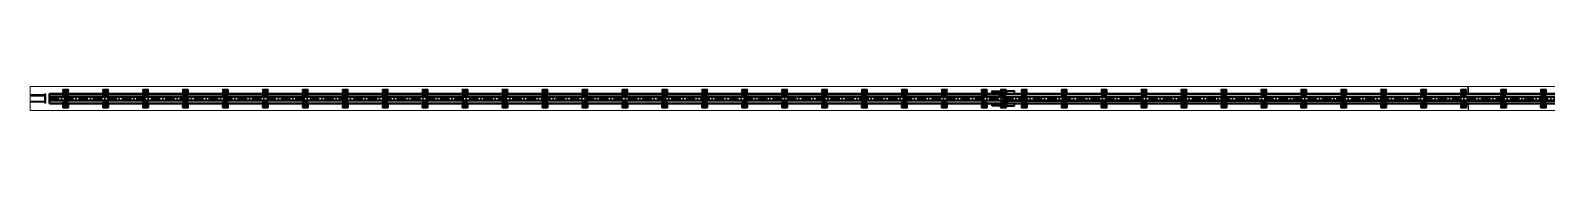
# Model space of a CAD drawing. Header units: centimetres. Extents: x 470464 to 524273, y 49611 to 59074.
# Drawn here: x 485600 to 487498, y 53393 to 53423 of the extents above; entities that cross this region are included whole.
import ezdxf

# ---------------------------------------------------------------- set-up
doc = ezdxf.new("R2010")
doc.units = ezdxf.units.CM
doc.header["$MEASUREMENT"] = 0
for name, pattern in [('1244_Aselsan_MIUM_3000$0$ACAD_ISO10W100', [18, 12, -3, 0, -3]), ('ACAD_ISO08W100', [36, 24, -3, 6, -3]), ('CHAIN', [0.3543, 0.2362, -0.0295, 0.0591, -0.0295]), ('XKITLINE00', [0])]:
    doc.linetypes.add(name, pattern=pattern)
for name, color, linetype, lineweight in [('1', 7, 'Continuous', 25), ('AAA_EKSEN', 1, 'ACAD_ISO08W100', 9), ('S-COLS-CONC', 4, 'Continuous', 40)]:
    doc.layers.add(name, color=color, linetype=linetype, lineweight=lineweight)
doc.layers.add('vinç', color=7, linetype='Continuous')

# ---------------------------------------------------------------- blocks, each defined once
blk = doc.blocks.new('sfsdsggssg')
at = {"layer": '1', "color": 2, "linetype": 'Continuous'}
for p, q in [((1141.1, -34640), (1141.1, -34640.1)), ((1141.1, -34640), (1141.1, -34645.1)), ((1141.1, -34640.1), (1141.3, -34640.1)), ((1141.1, -34640.1), (1141.1, -34645.1)), ((1141.3, -34645.1), (1141.3, -34640.1)), ((1143.2, -34639.6), (1141.4, -34639.8)), ((1141.4, -34639.7), (1143.2, -34639.6)), ((1141.4, -34639.8), (1141.4, -34639.7)), ((1141.4, -34640), (1143.2, -34639.8)), ((1141.4, -34639.8), (1141.4, -34640)), ((1143.2, -34639.6), (1143.2, -34639.8)), ((1143.2, -34639.6), (1143.2, -34639.8)), ((1143.6, -34639.6), (1143.5, -34639.8)), ((1143.5, -34639.8), (1143.6, -34639.8)), ((1143.6, -34639.6), (1143.6, -34639.6)), ((1143.7, -34639.6), (1143.6, -34639.8)), ((1143.6, -34639.6), (1144.1, -34639.6)), ((1143.7, -34639.6), (1143.6, -34639.6)), ((1143.6, -34639.8), (1143.8, -34639.9)), ((1144.1, -34639.6), (1144.1, -34639.6)), ((1144.5, -34639.6), (1147.4, -34639.6)), ((1144.5, -34639.6), (1144.5, -34639.6)), ((1144.6, -34642.7), (1144.5, -34642.8)), ((1144.6, -34642.9), (1144.5, -34642.8)), ((1147.4, -34639.6), (1144.6, -34639.6)), ((1144.6, -34639.6), (1144.6, -34639.8)), ((1144.6, -34639.8), (1147.4, -34639.8)), ((1145.5, -34641.1), (1145.5, -34641.1)), ((1145.5, -34641.1), (1145.5, -34641.1)), ((1145.8, -34639.6), (1146, -34639.3)), ((1146, -34639.4), (1145.9, -34639.6)), ((1146, -34639.3), (1146, -34639.4)), ((1146.1, -34639.6), (1146.2, -34639.5)), ((1146.3, -34639.2), (1146.2, -34639.2)), ((1148.5, -34639.2), (1146.2, -34639.2)), ((1148.4, -34639.2), (1146.3, -34639.2)), ((1146.3, -34639.4), (1148.4, -34639.4)), ((1147.4, -34639.6), (1147.4, -34639.6)), ((1147.4, -34639.6), (1147.4, -34639.8)), ((1147.4, -34639.8), (1147.6, -34639.7)), ((1147.4, -34639.8), (1148.2, -34640.6)), ((1147.6, -34639.7), (1148.4, -34640.5)), ((1147.6, -34639.7), (1147.6, -34639.7)), ((1148.4, -34640.5), (1147.6, -34639.7)), ((1148.2, -34640.6), (1148.4, -34640.5)), ((1148.3, -34640.7), (1148.3, -34644.4)), ((1148.3, -34640.7), (1148.5, -34640.7)), ((1148.5, -34639.2), (1148.4, -34639.2)), ((1148.4, -34640.5), (1148.4, -34640.5)), ((1148.5, -34639.5), (1148.5, -34642.7)), ((1148.5, -34644.4), (1148.5, -34640.7)), ((1148.5, -34640.7), (1148.5, -34640.7)), ((1148.5, -34640.7), (1148.5, -34644.5)), ((1148.7, -34642.9), (1148.7, -34639.5)), ((1148.7, -34639.5), (1148.8, -34639.5)), ((1148.7, -34643.1), (1148.7, -34642.9)), ((1148.8, -34639.5), (1148.8, -34646)), ((1141.1, -34645.1), (1141.3, -34645.1)), ((1141.1, -34645.1), (1141.1, -34645.1)), ((1141.4, -34645.4), (1141.4, -34645.2)), ((1143.2, -34645.4), (1141.4, -34645.2)), ((1141.4, -34645.4), (1141.4, -34645.4)), ((1141.4, -34645.4), (1143.2, -34645.6)), ((1143.2, -34645.6), (1141.4, -34645.4)), ((1143.2, -34645.6), (1143.2, -34645.4)), ((1143.2, -34645.4), (1143.2, -34645.6)), ((1143.6, -34645.3), (1143.5, -34645.3)), ((1143.5, -34645.3), (1143.6, -34645.5)), ((1143.6, -34645.3), (1143.7, -34645.5)), ((1143.8, -34645.3), (1143.6, -34645.3)), ((1143.6, -34645.5), (1143.6, -34645.6)), ((1143.6, -34645.5), (1143.7, -34645.5)), ((1144.1, -34645.6), (1143.6, -34645.6)), ((1144.1, -34645.5), (1144.1, -34645.6)), ((1144.3, -34645.6), (1144.3, -34645.9)), ((1144.3, -34645.6), (1144.3, -34646)), ((1144.3, -34645.9), (1144.3, -34646)), ((1147.4, -34645.6), (1144.5, -34645.6)), ((1144.5, -34645.6), (1144.5, -34645.6)), ((1144.5, -34645.9), (1144.5, -34645.6)), ((1144.6, -34645.4), (1144.6, -34645.6)), ((1147.4, -34645.4), (1144.6, -34645.4)), ((1144.6, -34645.6), (1147.4, -34645.6)), ((1146.5, -34646), (1144.6, -34646)), ((1144.6, -34646.3), (1144.6, -34646.2)), ((1144.6, -34646.2), (1146.7, -34646.2)), ((1144.6, -34646.3), (1148.5, -34646.3)), ((1146.4, -34644), (1146.5, -34644)), ((1146.5, -34644), (1146.5, -34643.9)), ((1146.7, -34645.6), (1146.5, -34645.8)), ((1146.7, -34646.2), (1146.8, -34646.2)), ((1146.8, -34646), (1146.8, -34646.2)), ((1148.4, -34646), (1146.8, -34646)), ((1146.8, -34646.2), (1148.4, -34646.2)), ((1148.2, -34644.5), (1147.4, -34645.3)), ((1147.4, -34645.3), (1147.6, -34645.5)), ((1147.4, -34645.4), (1147.4, -34645.6)), ((1147.4, -34645.6), (1147.4, -34645.6)), ((1148.4, -34644.7), (1147.6, -34645.5)), ((1147.6, -34645.5), (1148.4, -34644.7)), ((1147.6, -34645.5), (1147.6, -34645.5)), ((1148.2, -34644.5), (1148.4, -34644.7)), ((1148.3, -34644.4), (1148.5, -34644.4)), ((1148.4, -34644.7), (1148.4, -34644.7)), ((1148.4, -34646), (1148.4, -34646.2)), ((1148.4, -34646.2), (1148.5, -34646.3)), ((1148.5, -34644.5), (1148.5, -34644.4)), ((1148.5, -34644.5), (1148.5, -34645.9)), ((1148.7, -34645.9), (1148.7, -34643.1)), ((1148.8, -34646), (1148.7, -34645.9))]:
    blk.add_line(p, q, dxfattribs=at)
for radius in [1.5, 0.7]:
    blk.add_circle((1146, -34642.5), radius, dxfattribs=at)
at = {"layer": '1', "color": 2, "linetype": 'Continuous', "extrusion": (0, 0, -1)}
blk.add_circle((-1146, -34642.5), 0.8, dxfattribs=at)
for centre, start, end in [((-1145.5, -34643.4), 209.8539, 29.8539), ((-1146.5, -34641.7), 29.8539, 207.4717)]:
    blk.add_arc(centre, 1.14, start, end, dxfattribs=at)
at = {"layer": '1', "color": 2, "linetype": 'Continuous'}
for centre, radius, start, end in [((1145.5, -34643.4), 0.943, 155.4674, 321.1742), ((1145.5, -34643.4), 0.92, 156.9271, 319.7145), ((1146, -34642.5), 1.2, 166, 226), ((1146, -34642.5), 1.2, 106, 166), ((1146, -34642.5), 1.2, 46, 106), ((1146.5, -34641.7), 0.943, 345.8258, 138.463), ((1146.5, -34641.7), 0.92, 347.6089, 136.677), ((1146, -34642.5), 1.2, 286, 346), ((1146, -34642.5), 1.2, 346, 46), ((1146, -34642.5), 1.2, 226, 286)]:
    blk.add_arc(centre, radius, start, end, dxfattribs=at)
at = {"layer": '1', "color": 2, "linetype": 'Continuous', "extrusion": (0, 0, -1)}
for centre, major_axis, ratio, start_param, end_param in [((1141.4, -34640), (-0.222, 0.204), 0.995811, 5.544902, 7.021469), ((1141.4, -34640.1), (0.203, 0.221), 0.997694, 3.974105, 5.450673), ((1141.4, -34640.1), (0.0742, -0.068), 0.993033, 2.403309, 3.879876), ((1143.6, -34639.8), (0.001, 0.2), 0.752836, 0.132804, 1.847295), ((1152.5, -34642.6), (-8.4, 0), 0.918737, 5.915201, 6.65117), ((1144, -34639.8), (0.001, 0.2), 0.752479, 0.132721, 1.852962), ((1144.3, -34639.8), (-0.014, 0.199), 0.74106, 0.130215, 1.915333), ((1144.5, -34639.8), (-0.008, 0.2), 0.422896, 0.096328, 1.761115), ((1146.3, -34639.5), (0.271, 0.128), 0.997202, 4.110755, 5.150568), ((1146.2, -34639.5), (-0.173, 0.101), 0.027764, 4.691233, 6.195885), ((1146.3, -34639.5), (-0.0748, 0.0667), 0.997721, 6.084759, 7.124571), ((1146.3, -34639.4), (0, 0.2), 0.004243, 0.087267, 1.605444), ((1147.4, -34639.9), (-0.277, 0.115), 0.998522, 1.179673, 1.96192), ((1147.4, -34639.9), (0.115, 0.278), 0.997326, 5.892062, 6.674309), ((1147.4, -34639.9), (0.0384, 0.0928), 0.995546, 5.892062, 6.674309), ((1148.2, -34640.7), (-0.0928, -0.0384), 0.995546, 2.750469, 3.532716), ((1148.4, -34639.4), (0, 0.2), 0.004243, 0.087267, 1.605444), ((1148.4, -34639.5), (-0.243, 0.175), 0.996422, 0.949848, 2.513048), ((1148.4, -34639.5), (0.0889, 0.0469), 0.994028, 5.200197, 6.763397), ((1148.2, -34640.7), (-0.115, 0.277), 0.998522, 1.179673, 1.96192), ((1148.2, -34640.7), (0.278, 0.115), 0.997326, 5.892062, 6.674309), ((1148.5, -34639.5), (0.2, 0.001), 0.034652, 0.087319, 1.566648), ((1148.5, -34642.7), (0.008, 0.2), 0.005639, 3.866293, 4.746837), ((1148.5, -34643.2), (0.056, 0.516), 0.770786, 6.203754, 6.230389), ((1148.5, -34642.9), (-0.188, 0.076), 0.878606, 1.230281, 2.70961), ((1148.5, -34642.9), (-0.201, 0.003), 0.124494, 1.540952, 3.020281), ((1148.5, -34643.1), (0.199, -0.02), 0.74823, 4.69971, 6.151435), ((1141.4, -34645.1), (0.222, 0.204), 0.995811, 2.403309, 3.879876), ((1141.4, -34645.1), (-0.203, 0.221), 0.997694, 3.974105, 5.450673), ((1141.4, -34645.1), (0.0742, 0.068), 0.993033, 2.403309, 3.879876), ((1143.6, -34645.3), (-0.001, 0.2), 0.752836, 1.294298, 3.008789), ((1144, -34645.3), (-0.001, 0.2), 0.752479, 1.288631, 3.008872), ((1144.3, -34645.3), (0.014, 0.199), 0.74106, 1.22626, 3.011378), ((1144.5, -34645.9), (-0.2, 0.001), 0.034627, 4.708031, 6.195866), ((1144.6, -34645.9), (-0.138, 0.267), 0.998031, 3.623062, 5.186262), ((1144.6, -34646), (0.214, 0.214), 0.992433, 2.359993, 3.923193), ((1144.5, -34645.4), (0.008, 0.2), 0.422896, 1.380478, 3.045264), ((1144.6, -34645.9), (0.0592, 0.0819), 0.989251, 2.52068, 4.08388), ((1144.6, -34646), (0, -0.2), 0.004269, 4.747034, 6.195918), ((1146.5, -34645.8), (-0.174, 0.099), 0.027964, 1.549906, 2.758993), ((1146.9, -34646), (0.426, 0.115), 0.905428, 3.310168, 3.875491), ((1146.7, -34646), (-0.256, 0.042), 0.76271, 4.58737, 6.036255), ((1146.5, -34646.1), (-0.199, -0.016), 0.034866, 1.569261, 2.70958), ((1146.8, -34646), (-0.038, 0.196), 0.907507, 3.350606, 5.211047), ((1146.7, -34646), (-0.012, 0.201), 0.369521, 3.302192, 4.751077), ((1146.9, -34646), (0.253, 0.061), 0.768803, 3.289543, 3.701099), ((1176.9, -34592.8), (85, 148.5), 0.001169, 1.933599, 1.936064), ((1146.8, -34646), (-0.174, 0.099), 0.030283, 4.695034, 5.900559), ((1146.8, -34646), (-0.187, 0.071), 0.032625, 4.699988, 5.905162), ((1176.9, -34592.8), (85, 148.5), 0.002337, 1.9329, 1.936067), ((1147.4, -34645.3), (0.0384, -0.0928), 0.995546, 5.892062, 6.674309), ((1147.4, -34645.3), (0.277, 0.115), 0.998522, 1.179673, 1.96192), ((1147.4, -34645.3), (-0.115, 0.278), 0.997326, 2.750469, 3.532716), ((1148.2, -34644.4), (0.0928, -0.0384), 0.995546, 5.892062, 6.674309), ((1148.2, -34644.4), (0.115, 0.277), 0.998522, 1.179673, 1.96192), ((1148.2, -34644.5), (-0.278, 0.115), 0.997326, 2.750469, 3.532716), ((1148.4, -34645.9), (0.139, 0.266), 0.998207, 1.09196, 2.65516), ((1148.4, -34645.9), (-0.0609, 0.0807), 0.988978, 2.219923, 3.783123), ((1148.5, -34643.1), (-0.2, -0.001), 0.034899, 3.228912, 4.651252), ((1148.5, -34645.9), (-0.2, -0.001), 0.034899, 3.228912, 4.712496)]:
    blk.add_ellipse(centre, major_axis=major_axis, ratio=ratio, start_param=start_param, end_param=end_param, dxfattribs=at)
at = {"layer": '1', "color": 2, "linetype": 'Continuous'}
for centre, major_axis, ratio, start_param, end_param in [((1152.2, -34642.6), (-9.07, 0), 0.918737, 5.945855, 6.620515), ((1146.2, -34639.5), (-0.15, 0.261), 0.994945, 5.763279, 6.803091), ((1148.5, -34639.5), (0.214, 0.214), 0.992433, 5.501585, 7.064785), ((1148.5, -34646), (-0.214, 0.214), 0.992433, 2.359993, 3.923193)]:
    blk.add_ellipse(centre, major_axis=major_axis, ratio=ratio, start_param=start_param, end_param=end_param, dxfattribs=at)
for points, weights in [([(1141.1, -34640), (1141.1, -34640), (1141.1, -34640)], [0.500000154953, 0.499999845047, 0.500000154953]), ([(1141.4, -34639.7), (1141.4, -34639.7), (1141.4, -34639.7)], [0.500000154951, 0.499999845049, 0.500000154951]), ([(1147.4, -34639.6), (1147.4, -34639.6), (1147.4, -34639.6)], [0.500000031564, 0.499999968436, 0.500000031564]), ([(1147.6, -34639.7), (1147.6, -34639.7), (1147.6, -34639.7)], [0.500000032286, 0.499999967714, 0.500000032286]), ([(1148.4, -34640.5), (1148.4, -34640.5), (1148.4, -34640.5)], [0.500000032004, 0.499999967996, 0.500000032004]), ([(1148.5, -34640.7), (1148.5, -34640.7), (1148.5, -34640.7)], [0.500000031722, 0.499999968278, 0.500000031722]), ([(1141.1, -34645.1), (1141.1, -34645.1), (1141.1, -34645.1)], [0.500000154938, 0.499999845062, 0.500000154938]), ([(1141.4, -34645.4), (1141.4, -34645.4), (1141.4, -34645.4)], [0.500000154962, 0.499999845038, 0.500000154962]), ([(1147.4, -34645.6), (1147.4, -34645.6), (1147.4, -34645.6)], [0.500000031519, 0.499999968481, 0.500000031519]), ([(1147.6, -34645.5), (1147.6, -34645.5), (1147.6, -34645.5)], [0.500000031966, 0.499999968034, 0.500000031966]), ([(1148.4, -34644.7), (1148.4, -34644.7), (1148.4, -34644.7)], [0.500000031836, 0.499999968164, 0.500000031836]), ([(1148.5, -34644.5), (1148.5, -34644.5), (1148.5, -34644.5)], [0.500000031229, 0.499999968771, 0.500000031229])]:
    blk.add_rational_spline(points, weights, degree=2, dxfattribs=at)
for points, knots in [([(1143.2, -34639.6), (1143.2, -34639.6), (1143.3, -34639.6), (1143.4, -34639.6), (1143.5, -34639.6), (1143.5, -34639.6), (1143.6, -34639.6)], [0, 0, 0, 0, 0.225713, 0.483808, 0.741904, 1, 1, 1, 1]), ([(1143.2, -34639.6), (1143.2, -34639.6), (1143.2, -34639.6), (1143.2, -34639.6), (1143.2, -34639.6), (1143.2, -34639.6)], [0, 0, 0, 0, 0.876308, 0.876308, 1, 1, 1, 1]), ([(1143.6, -34639.6), (1143.6, -34639.6), (1143.6, -34639.6), (1143.5, -34639.6), (1143.5, -34639.6), (1143.4, -34639.6), (1143.3, -34639.6), (1143.3, -34639.6), (1143.2, -34639.6), (1143.2, -34639.6)], [0, 0, 0, 0, 0.000017, 0.000017, 0.401467, 0.401467, 0.701656, 0.701656, 1, 1, 1, 1]), ([(1143.2, -34639.8), (1143.2, -34639.8), (1143.3, -34639.8), (1143.3, -34639.8), (1143.4, -34639.8), (1143.5, -34639.8), (1143.5, -34639.8), (1143.5, -34639.8)], [0, 0, 0, 0, 0.304321, 0.304321, 0.608496, 0.608496, 1, 1, 1, 1]), ([(1143.8, -34645.3), (1143.6, -34644.9), (1143.5, -34644.4), (1143.3, -34643.5), (1143.3, -34643), (1143.3, -34641.7), (1143.5, -34640.7), (1143.8, -34639.9)], [0, 0, 0, 0, 0.25, 0.25, 0.5, 0.5, 1, 1, 1, 1]), ([(1143.8, -34639.9), (1143.9, -34639.9), (1144, -34639.9), (1144.1, -34639.9), (1144.1, -34639.9), (1144.2, -34639.9)], [0, 0, 0, 0, 0.657537, 0.657537, 1, 1, 1, 1]), ([(1144.5, -34639.9), (1144.3, -34640.3), (1144.2, -34640.8), (1144, -34641.7), (1143.9, -34642.1), (1143.9, -34643.5), (1144.1, -34644.4), (1144.5, -34645.3)], [0, 0, 0, 0, 0.25, 0.25, 0.5, 0.5, 1, 1, 1, 1]), ([(1144.3, -34639.6), (1144.3, -34639.6), (1144.3, -34639.6), (1144.2, -34639.6), (1144.2, -34639.6), (1144.1, -34639.6), (1144.1, -34639.6), (1144.1, -34639.6), (1144.1, -34639.6), (1144.1, -34639.6)], [0, 0, 0, 0, 0.155547, 0.155547, 0.580528, 0.580528, 0.999985, 0.999985, 1, 1, 1, 1]), ([(1144.1, -34639.6), (1144.1, -34639.6), (1144.1, -34639.6), (1144.2, -34639.6), (1144.3, -34639.6), (1144.4, -34639.6), (1144.5, -34639.6)], [0, 0, 0, 0, 0.25, 0.5, 0.749999, 1, 1, 1, 1]), ([(1144.2, -34639.9), (1144.2, -34639.9), (1144.3, -34639.9), (1144.3, -34639.9), (1144.4, -34639.9), (1144.4, -34639.9), (1144.4, -34639.9), (1144.5, -34639.9)], [0, 0, 0, 0, 0.423047, 0.423047, 0.845832, 0.845832, 1, 1, 1, 1]), ([(1144.5, -34639.6), (1144.5, -34639.6), (1144.5, -34639.6), (1144.4, -34639.6), (1144.4, -34639.6), (1144.3, -34639.6), (1144.3, -34639.6), (1144.3, -34639.6)], [0, 0, 0, 0, 0.000035, 0.000035, 0.836112, 0.836112, 1, 1, 1, 1]), ([(1144.6, -34639.6), (1144.6, -34639.6), (1144.6, -34639.6), (1144.6, -34639.6), (1144.5, -34639.6), (1144.5, -34639.6), (1144.5, -34639.6)], [0, 0, 0, 0, 0.267342, 0.267342, 0.267342, 1, 1, 1, 1]), ([(1144.5, -34639.9), (1144.5, -34639.9), (1144.5, -34639.9), (1144.5, -34639.8), (1144.5, -34639.8), (1144.5, -34639.8)], [0, 0, 0, 0, 0.864692, 0.864692, 1, 1, 1, 1]), ([(1144.5, -34639.8), (1144.6, -34639.8), (1144.6, -34639.8), (1144.6, -34639.8), (1144.6, -34639.8), (1144.6, -34639.8), (1144.6, -34639.8), (1144.6, -34639.8)], [0, 0, 0, 0, 0.704482, 0.704482, 0.731136, 0.731136, 1, 1, 1, 1]), ([(1144.7, -34642.9), (1144.7, -34642.8), (1144.8, -34642.7), (1144.8, -34642.5), (1144.9, -34642.3), (1144.9, -34642.2)], [0, 0, 0, 0, 0.5, 0.5, 1, 1, 1, 1]), ([(1145.1, -34641.6), (1145.2, -34641.5), (1145.3, -34641.5), (1145.5, -34641.4), (1145.6, -34641.4), (1145.7, -34641.4)], [0, 0, 0, 0, 0.5, 0.5, 1, 1, 1, 1]), ([(1146.4, -34641.2), (1146.5, -34641.2), (1146.5, -34641.3), (1146.7, -34641.5), (1146.8, -34641.6), (1146.9, -34641.7)], [0, 0, 0, 0, 0.5, 0.5, 1, 1, 1, 1]), ([(1147.4, -34642.1), (1147.4, -34642.2), (1147.3, -34642.3), (1147.3, -34642.6), (1147.2, -34642.7), (1147.2, -34642.8)], [0, 0, 0, 0, 0.5, 0.5, 1, 1, 1, 1]), ([(1143.5, -34645.3), (1143.5, -34645.4), (1143.5, -34645.4), (1143.4, -34645.4), (1143.3, -34645.4), (1143.3, -34645.4), (1143.2, -34645.4), (1143.2, -34645.4)], [0, 0, 0, 0, 0.37098, 0.37098, 0.685408, 0.685408, 1, 1, 1, 1]), ([(1143.2, -34645.6), (1143.2, -34645.6), (1143.3, -34645.6), (1143.4, -34645.6), (1143.4, -34645.6), (1143.5, -34645.6), (1143.5, -34645.6), (1143.6, -34645.5)], [0, 0, 0, 0, 0.308433, 0.308433, 0.618953, 0.618953, 1, 1, 1, 1]), ([(1143.6, -34645.6), (1143.5, -34645.6), (1143.5, -34645.6), (1143.4, -34645.6), (1143.3, -34645.6), (1143.2, -34645.6), (1143.2, -34645.6)], [0, 0, 0, 0, 0.258096, 0.516192, 0.774287, 1, 1, 1, 1]), ([(1144.2, -34645.3), (1144.1, -34645.3), (1144, -34645.3), (1143.9, -34645.3), (1143.8, -34645.3), (1143.8, -34645.3)], [0, 0, 0, 0, 0.657537, 0.657537, 1, 1, 1, 1]), ([(1144.1, -34645.5), (1144.1, -34645.5), (1144.1, -34645.5), (1144.1, -34645.5), (1144.1, -34645.5), (1144.2, -34645.5), (1144.3, -34645.5), (1144.3, -34645.5)], [0, 0, 0, 0, 0.000015, 0.000015, 0.496417, 0.496417, 1, 1, 1, 1]), ([(1144.5, -34645.6), (1144.4, -34645.6), (1144.3, -34645.6), (1144.2, -34645.6), (1144.1, -34645.6), (1144.1, -34645.6), (1144.1, -34645.6)], [0, 0, 0, 0, 0.250001, 0.5, 0.75, 1, 1, 1, 1]), ([(1144.5, -34645.3), (1144.4, -34645.3), (1144.4, -34645.3), (1144.3, -34645.3), (1144.2, -34645.3), (1144.2, -34645.3)], [0, 0, 0, 0, 0.500153, 0.500153, 1, 1, 1, 1]), ([(1144.3, -34645.5), (1144.3, -34645.5), (1144.4, -34645.6), (1144.4, -34645.6), (1144.4, -34645.6), (1144.5, -34645.6), (1144.5, -34645.6), (1144.5, -34645.6)], [0, 0, 0, 0, 0.836069, 0.836069, 0.999965, 0.999965, 1, 1, 1, 1]), ([(1144.6, -34645.4), (1144.6, -34645.3), (1144.6, -34645.3), (1144.5, -34645.3), (1144.5, -34645.3), (1144.5, -34645.3)], [0, 0, 0, 0, 0.858601, 0.858601, 1, 1, 1, 1]), ([(1144.5, -34645.3), (1144.5, -34645.3), (1144.5, -34645.3), (1144.5, -34645.3), (1144.5, -34645.3), (1144.5, -34645.3)], [0, 0, 0, 0, 0.863107, 0.863107, 1, 1, 1, 1]), ([(1145.7, -34643.9), (1145.6, -34643.8), (1145.6, -34643.7), (1145.4, -34643.5), (1145.3, -34643.5), (1145.2, -34643.4)], [0, 0, 0, 0, 0.5, 0.5, 1, 1, 1, 1]), ([(1147, -34643.5), (1146.9, -34643.5), (1146.8, -34643.5), (1146.6, -34643.6), (1146.5, -34643.6), (1146.4, -34643.7)], [0, 0, 0, 0, 0.5, 0.5, 1, 1, 1, 1])]:
    blk.add_open_spline(points, degree=3, knots=knots, dxfattribs=at)
for points in [[(1143.2, -34639.6), (1143.2, -34639.6), (1143.2, -34639.6), (1143.2, -34639.6)], [(1143.2, -34639.6), (1143.2, -34639.6), (1143.2, -34639.6), (1143.2, -34639.6)], [(1143.2, -34639.6), (1143.2, -34639.6), (1143.2, -34639.6), (1143.2, -34639.6)], [(1143.2, -34639.6), (1143.2, -34639.6), (1143.2, -34639.6), (1143.2, -34639.6)], [(1143.2, -34639.6), (1143.2, -34639.6), (1143.2, -34639.6), (1143.2, -34639.6)], [(1143.2, -34639.8), (1143.2, -34639.8), (1143.2, -34639.8), (1143.2, -34639.8)], [(1144.1, -34639.6), (1143.9, -34639.6), (1143.8, -34639.6), (1143.7, -34639.6)], [(1145.2, -34643.4), (1145, -34643.2), (1144.9, -34643), (1144.7, -34642.9)], [(1144.9, -34642.2), (1144.9, -34642), (1145, -34641.8), (1145.1, -34641.6)], [(1145.7, -34641.4), (1146, -34641.3), (1146.2, -34641.2), (1146.4, -34641.2)], [(1146.9, -34641.7), (1147.1, -34641.8), (1147.2, -34642), (1147.4, -34642.1)], [(1147.2, -34642.8), (1147.2, -34643), (1147.1, -34643.3), (1147, -34643.5)], [(1143.2, -34645.4), (1143.2, -34645.4), (1143.2, -34645.4), (1143.2, -34645.4)], [(1143.2, -34645.6), (1143.2, -34645.6), (1143.2, -34645.6), (1143.2, -34645.6)], [(1143.2, -34645.6), (1143.2, -34645.6), (1143.2, -34645.6), (1143.2, -34645.6)], [(1143.2, -34645.6), (1143.2, -34645.6), (1143.2, -34645.6), (1143.2, -34645.6)], [(1143.2, -34645.6), (1143.2, -34645.6), (1143.2, -34645.6), (1143.2, -34645.6)], [(1143.2, -34645.6), (1143.2, -34645.6), (1143.2, -34645.6), (1143.2, -34645.6)], [(1143.2, -34645.6), (1143.2, -34645.6), (1143.2, -34645.6), (1143.2, -34645.6)], [(1143.7, -34645.5), (1143.8, -34645.5), (1143.9, -34645.5), (1144.1, -34645.5)], [(1144.5, -34645.6), (1144.5, -34645.6), (1144.6, -34645.6), (1144.6, -34645.6)], [(1146.4, -34643.7), (1146.1, -34643.7), (1145.9, -34643.8), (1145.7, -34643.9)], [(1146.7, -34645.9), (1146.7, -34645.9), (1146.7, -34645.9), (1146.7, -34646)], [(1146.8, -34646), (1146.8, -34646), (1146.8, -34646), (1146.8, -34646)]]:
    blk.add_open_spline(points, degree=3, dxfattribs=at)
at = {"layer": 'AAA_EKSEN', "color": 2, "linetype": 'CHAIN', "ltscale": 20}
for p, q in [((1147, -34642.5), (1145, -34642.5)), ((1146, -34641.5), (1146, -34643.5))]:
    blk.add_line(p, q, dxfattribs=at)
blk = doc.blocks.new('ntrbtymtnrmynmnmut')
at = {"layer": 'S-COLS-CONC', "color": 2}
for p, q in [((74279.6, 26325.4), (74267.1, 26312.9)), ((75467.1, 26312.9), (74267.1, 26312.9)), ((75467.1, 26313.3), (74267.5, 26313.3)), ((75467.1, 26316.5), (74270.6, 26316.5)), ((75467.1, 26316.9), (74271.1, 26316.9)), ((75467.1, 26321.4), (74275.6, 26321.4)), ((75467.1, 26321.9), (74276, 26321.9)), ((75467.1, 26325.1), (74279.2, 26325.1)), ((75467.1, 26325.4), (74279.6, 26325.4)), ((75467.1, 26312.9), (75467.1, 26325.4))]:
    blk.add_line(p, q, dxfattribs=at)
blk = doc.blocks.new('dfghdsfdhfd')
at = {"layer": 'S-COLS-CONC', "color": 2}
for p, q in [((1058.5, -34669.1), (1046, -34681.6)), ((1049.5, -34678), (1049.5, -35865.5)), ((1050, -34677.6), (1050, -35865.1)), ((1054.5, -34673.1), (1054.5, -35860.6)), ((1054.9, -34672.6), (1054.9, -35860.1)), ((1058.1, -34669.5), (1058.1, -35857)), ((1058.5, -34669.1), (1058.5, -35856.6)), ((1046, -34681.6), (1046, -35869.1)), ((1046.3, -34681.2), (1046.3, -35868.7)), ((1058.5, -35856.6), (1046, -35869.1))]:
    blk.add_line(p, q, dxfattribs=at)
blk = doc.blocks.new('SDGDFSDGRATRAGRA')
at = {"color": 2, "linetype": 'XKITLINE00', "lineweight": 0}
for p, q in [((399394.4, 54137.1), (399394.4, 55937.1)), ((399424.4, 54137.1), (399424.4, 55937.1)), ((399424.4, 54137.1), (399394.4, 54137.1))]:
    blk.add_line(p, q, dxfattribs=at)
at = {"layer": 'vinç', "color": 2}
for p, q in [((399403.2, 55937.1), (399394.4, 55937.1)), ((399415.7, 55937.1), (399424.4, 55937.1))]:
    blk.add_line(p, q, dxfattribs=at)
blk = doc.blocks.new('FSDGDFGFDSAGDSA')
at = {"color": 2, "linetype": 'XKITLINE00', "lineweight": 0}
for p, q in [((399394.4, 57737.1), (399403.2, 57737.1)), ((399394.4, 55937.1), (399394.4, 57737.1)), ((399415.7, 57737.1), (399424.4, 57737.1)), ((399424.4, 55937.1), (399424.4, 57737.1))]:
    blk.add_line(p, q, dxfattribs=at)
at = {"color": 2}
for p, q in [((399394.4, 55937.1), (399403.2, 55937.1)), ((399415.7, 55937.1), (399424.4, 55937.1))]:
    blk.add_line(p, q, dxfattribs=at)
blk = doc.blocks.new('3RFRS334')
at = {"ltscale": 0.4}
h = blk.add_hatch(color=0, dxfattribs=at)
h.dxf.hatch_style = 1
h.paths.add_polyline_path([(303509, 45820), (303515, 45814), (303515, 45820)])
h = blk.add_hatch(color=0, dxfattribs=at)
h.dxf.hatch_style = 1
h.paths.add_polyline_path([(303525, 45814), (303525, 45820), (303531, 45820)])
h = blk.add_hatch(color=0, dxfattribs=at)
h.dxf.hatch_style = 1
h.paths.add_polyline_path([(303589, 45820), (303595, 45814), (303595, 45820)])
h = blk.add_hatch(color=0, dxfattribs=at)
h.dxf.hatch_style = 1
h.paths.add_polyline_path([(303605, 45814), (303605, 45820), (303611, 45820)])
at = {"color": 0, "ltscale": 0.4}
for points in [[(303620, 45830), (303620, 45820), (303500, 45820), (303500, 45830)], [(303525, 45650), (303525, 45820), (303515, 45820), (303515, 45650)], [(303595, 45650), (303595, 45820), (303605, 45820), (303605, 45650)]]:
    blk.add_lwpolyline(points, close=True, dxfattribs=at)
at = {"color": 0, "ltscale": 0.4, "elevation": 0}
for points in [[(303509, 45820), (303515, 45814), (303515, 45820), (303509, 45820)], [(303531, 45820), (303525, 45814), (303525, 45820), (303531, 45820)], [(303589, 45820), (303595, 45814), (303595, 45820), (303589, 45820)], [(303611, 45820), (303605, 45814), (303605, 45820), (303611, 45820)]]:
    blk.add_lwpolyline(points, dxfattribs=at)
blk = doc.blocks.new('rtrtjhrkıtyurjtyrkurjt')
at = {"color": 2, "linetype": '1244_Aselsan_MIUM_3000$0$ACAD_ISO10W100'}
blk.add_line((416786.5, 69285), (416786.5, 72889.5), dxfattribs=at)
at = {"layer": 'S-COLS-CONC', "color": 2}
for points in [[(416780.2, 70493), (416777.2, 70493), (416777.2, 70483), (416780.2, 70483)], [(416795.7, 70493), (416792.7, 70493), (416792.7, 70483), (416795.7, 70483)], [(416780.2, 70465), (416777.2, 70465), (416777.2, 70475), (416780.2, 70475)], [(416795.7, 70465), (416792.7, 70465), (416792.7, 70475), (416795.7, 70475)]]:
    blk.add_lwpolyline(points, close=True, dxfattribs=at)
at = {"color": 2, "xscale": 0.1, "yscale": 0.1, "zscale": 0.1, "rotation": 359.9999999999999}
blk.add_blockref('3RFRS334', (386430.5, 64697), dxfattribs=at)
at = {"layer": 'S-COLS-CONC', "color": 2, "rotation": 180}
for name, p in [('dfghdsfdhfd', (417838.7, 35803.9)), ('sfsdsggssg', (417923.8, 36512.5)), ('sfsdsggssg', (417923.8, 36462.5)), ('sfsdsggssg', (417923.8, 36412.5)), ('sfsdsggssg', (417923.8, 36362.5)), ('sfsdsggssg', (417923.8, 36312.5)), ('sfsdsggssg', (417923.8, 36262.5)), ('sfsdsggssg', (417923.8, 36212.5)), ('sfsdsggssg', (417923.8, 36162.5)), ('sfsdsggssg', (417923.8, 36112.5)), ('sfsdsggssg', (417923.8, 36062.5)), ('sfsdsggssg', (417923.8, 36012.5)), ('sfsdsggssg', (417923.8, 35962.5)), ('sfsdsggssg', (417923.8, 35912.5)), ('sfsdsggssg', (417923.8, 35862.5)), ('sfsdsggssg', (417923.8, 35836.5)), ('sfsdsggssg', (417923.8, 35812.5)), ('sfsdsggssg', (417923.8, 35762.5)), ('sfsdsggssg', (417923.8, 35712.5)), ('sfsdsggssg', (417923.8, 35662.5)), ('sfsdsggssg', (417923.8, 35612.5)), ('sfsdsggssg', (417923.8, 35562.5)), ('sfsdsggssg', (417923.8, 35512.5)), ('sfsdsggssg', (417923.8, 35462.5)), ('sfsdsggssg', (417923.8, 35412.5)), ('sfsdsggssg', (417923.8, 35362.5)), ('sfsdsggssg', (417923.8, 35312.5)), ('sfsdsggssg', (417923.8, 35262.5)), ('sfsdsggssg', (417923.8, 35212.5)), ('sfsdsggssg', (417923.8, 35162.5)), ('sfsdsggssg', (417923.8, 35112.5)), ('sfsdsggssg', (417923.8, 35062.5)), ('sfsdsggssg', (417923.8, 35012.5)), ('sfsdsggssg', (417923.8, 34962.5)), ('sfsdsggssg', (417923.8, 34912.5)), ('sfsdsggssg', (417923.8, 34862.5)), ('sfsdsggssg', (417923.8, 34812.5)), ('sfsdsggssg', (417923.8, 34762.5)), ('sfsdsggssg', (417923.8, 34712.5)), ('sfsdsggssg', (417923.8, 34662.5))]:
    blk.add_blockref(name, p, dxfattribs=at)
at = {"layer": 'S-COLS-CONC', "color": 2, "xscale": -1}
for name, p, rotation in [('sfsdsggssg', (415649.2, 36512.5), 179.9999999999999), ('sfsdsggssg', (415649.2, 36462.5), 179.9999999999999), ('sfsdsggssg', (415649.2, 36412.5), 179.9999999999999), ('sfsdsggssg', (415649.2, 36362.5), 179.9999999999999), ('sfsdsggssg', (415649.2, 36312.5), 179.9999999999999), ('sfsdsggssg', (415649.2, 36262.5), 179.9999999999999), ('sfsdsggssg', (415649.2, 36212.5), 179.9999999999999), ('sfsdsggssg', (415649.2, 36162.5), 179.9999999999999), ('sfsdsggssg', (415649.2, 36112.5), 179.9999999999999), ('sfsdsggssg', (415649.2, 36062.5), 179.9999999999999), ('sfsdsggssg', (415649.2, 36012.5), 179.9999999999999), ('sfsdsggssg', (415649.2, 35962.5), 179.9999999999999), ('sfsdsggssg', (415649.2, 35912.5), 179.9999999999999), ('sfsdsggssg', (415649.2, 35862.5), 179.9999999999999), ('ntrbtymtnrmynmnmut', (443105.6, 144752.1), 90.00000000000001), ('sfsdsggssg', (415649.2, 35836.5), 179.9999999999999), ('sfsdsggssg', (415649.2, 35812.5), 179.9999999999999), ('sfsdsggssg', (415649.2, 35762.5), 179.9999999999999), ('sfsdsggssg', (415649.2, 35712.5), 179.9999999999999), ('sfsdsggssg', (415649.2, 35662.5), 179.9999999999999), ('sfsdsggssg', (415649.2, 35612.5), 179.9999999999999), ('sfsdsggssg', (415649.2, 35562.5), 179.9999999999999), ('sfsdsggssg', (415649.2, 35512.5), 179.9999999999999), ('sfsdsggssg', (415649.2, 35462.5), 179.9999999999999), ('sfsdsggssg', (415649.2, 35412.5), 179.9999999999999), ('sfsdsggssg', (415649.2, 35362.5), 179.9999999999999), ('sfsdsggssg', (415649.2, 35312.5), 179.9999999999999), ('sfsdsggssg', (415649.2, 35262.5), 179.9999999999999), ('sfsdsggssg', (415649.2, 35212.5), 179.9999999999999), ('sfsdsggssg', (415649.2, 35162.5), 179.9999999999999), ('sfsdsggssg', (415649.2, 35112.5), 179.9999999999999), ('sfsdsggssg', (415649.2, 35062.5), 179.9999999999999), ('sfsdsggssg', (415649.2, 35012.5), 179.9999999999999), ('sfsdsggssg', (415649.2, 34962.5), 179.9999999999999), ('sfsdsggssg', (415649.2, 34912.5), 179.9999999999999), ('sfsdsggssg', (415649.2, 34862.5), 179.9999999999999), ('sfsdsggssg', (415649.2, 34812.5), 179.9999999999999), ('sfsdsggssg', (415649.2, 34762.5), 179.9999999999999), ('sfsdsggssg', (415649.2, 34712.5), 179.9999999999999), ('sfsdsggssg', (415649.2, 34662.5), 179.9999999999999)]:
    blk.add_blockref(name, p, dxfattribs=dict(at, rotation=rotation))
at = {"layer": 'vinç', "color": 2}
for name in ['FSDGDFGFDSAGDSA', 'SDGDFSDGRATRAGRA']:
    blk.add_blockref(name, (17377, 15123.9), dxfattribs=at)

msp = doc.modelspace()

# ---------------------------------------------------------------- block references
at = {"layer": 'vinç', "color": 2, "rotation": 270}
msp.add_blockref('rtrtjhrkıtyurjtyrkurjt', (416338.74, 470194.02), dxfattribs=at)

doc.saveas('drawing.dxf')
